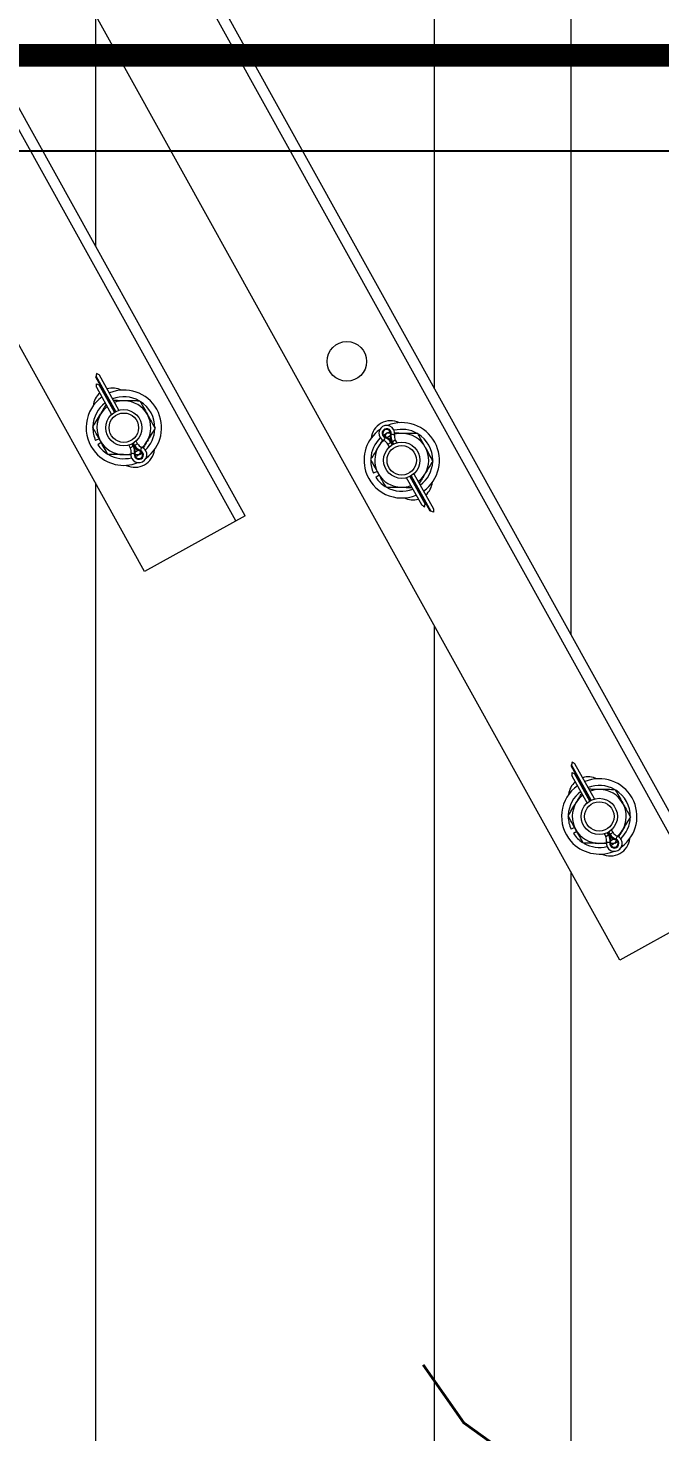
# Model space of a CAD drawing. Header units: millimetres. Extents: x -37020 to 35906, y -101 to 52234.
# Drawn here: x -218.028 to -217.749, y 320.509 to 321.129 of the extents above; entities that cross this region are included whole.
import ezdxf

# ---------------------------------------------------------------- set-up
doc = ezdxf.new("R2010")
doc.units = ezdxf.units.MM
doc.linetypes.add('DASHED2', pattern=[0.375, 0.25, -0.125])
doc.linetypes.add('TRAZO_Y_PUNTO2', pattern=[12.7, 6.35, -3.175, 0, -3.175])
for name, color, linetype in [('Catenaria', 2, 'Continuous'), ('ME-RIELES', 240, 'TRAZO_Y_PUNTO2'), ('unifilar VIAS Ppales', 5, 'DASHED2')]:
    doc.layers.add(name, color=color, linetype=linetype)
doc.styles.add('Romans PF', font='romans.shx', dxfattribs={"width": 0.8})

msp = doc.modelspace()

# ---------------------------------------------------------------- linework, layer by layer
at = {"color": 251, "linetype": 'Continuous', "lineweight": 15}
for p, q in [((-217.84877, 320.96996), (-217.84877, 322.22531)), ((-217.93651, 320.91145), (-218.54253, 322.00472)), ((-217.93236, 320.91375), (-218.53837, 322.00702)), ((-217.97679, 320.88912), (-218.5828, 321.98239)), ((-217.99847, 321.95031), (-217.99847, 321.03302)), ((-217.78847, 321.85031), (-217.78847, 320.86118)), ((-217.72651, 320.7396), (-218.33252, 321.83287)), ((-217.72236, 320.7419), (-218.32837, 321.83518)), ((-217.76679, 320.71727), (-218.3728, 321.81055)), ((-217.99829, 320.97502), (-217.9983, 320.97499)), ((-217.9983, 320.97499), (-217.9983, 320.97497)), ((-217.9983, 320.97497), (-217.9983, 320.97496)), ((-217.98981, 320.95965), (-217.9983, 320.97496)), ((-217.99828, 320.97507), (-217.99829, 320.97502)), ((-217.99827, 320.97513), (-217.99828, 320.97507)), ((-217.99826, 320.9752), (-217.99827, 320.97513)), ((-217.99824, 320.97527), (-217.99826, 320.9752)), ((-217.99823, 320.97535), (-217.99824, 320.97527)), ((-217.99821, 320.97543), (-217.99823, 320.97535)), ((-217.9982, 320.97551), (-217.99821, 320.97543)), ((-217.99812, 320.97591), (-217.9982, 320.97551)), ((-217.9895, 320.95982), (-217.9982, 320.97551)), ((-217.99804, 320.97629), (-217.99812, 320.97591)), ((-217.99797, 320.97664), (-217.99804, 320.97629)), ((-217.99753, 320.97638), (-217.99797, 320.97664)), ((-217.99718, 320.97616), (-217.99753, 320.97638)), ((-217.99691, 320.976), (-217.99718, 320.97616)), ((-217.99675, 320.9759), (-217.99691, 320.976)), ((-217.99669, 320.97587), (-217.99675, 320.9759)), ((-217.98809, 320.96035), (-217.99669, 320.97587)), ((-217.99799, 320.97083), (-217.99798, 320.97114)), ((-217.99799, 320.97064), (-217.99799, 320.97083)), ((-217.99799, 320.97058), (-217.99799, 320.97064)), ((-217.99799, 320.97058), (-217.99133, 320.95856)), ((-217.99798, 320.97114), (-217.99797, 320.97156)), ((-217.99797, 320.97156), (-217.99797, 320.97207)), ((-217.99797, 320.97207), (-217.99763, 320.97194)), ((-217.99763, 320.97194), (-217.99727, 320.97181)), ((-217.99727, 320.97181), (-217.99689, 320.97166)), ((-217.99689, 320.97166), (-217.99681, 320.97163)), ((-217.99013, 320.95947), (-217.99689, 320.97166)), ((-217.99681, 320.97163), (-217.99673, 320.9716)), ((-217.99673, 320.9716), (-217.99666, 320.97157)), ((-217.99666, 320.97157), (-217.99659, 320.97155)), ((-217.99659, 320.97155), (-217.99653, 320.97152)), ((-217.99653, 320.97152), (-217.99647, 320.9715)), ((-217.99647, 320.9715), (-217.99643, 320.97148)), ((-217.99643, 320.97148), (-217.99639, 320.97147)), ((-217.99639, 320.97147), (-217.99637, 320.97146)), ((-217.98982, 320.95965), (-217.99637, 320.97146)), ((-217.99637, 320.97146), (-217.99637, 320.97146)), ((-217.87125, 320.94933), (-217.87033, 320.94994)), ((-217.86987, 320.95027), (-217.87073, 320.94883)), ((-217.87033, 320.94994), (-217.87019, 320.95002)), ((-217.86956, 320.95038), (-217.86836, 320.95093)), ((-217.8683, 320.949), (-217.86898, 320.94866)), ((-217.86836, 320.95093), (-217.86834, 320.95094)), ((-217.86817, 320.94985), (-217.86819, 320.94985)), ((-217.86819, 320.94985), (-217.86819, 320.94985)), ((-217.86813, 320.94984), (-217.86817, 320.94985)), ((-217.86809, 320.94983), (-217.86813, 320.94984)), ((-217.86803, 320.94982), (-217.86809, 320.94983)), ((-217.86797, 320.9498), (-217.86803, 320.94982)), ((-217.86791, 320.94979), (-217.86797, 320.9498)), ((-217.86784, 320.94978), (-217.86791, 320.94979)), ((-217.86726, 320.94966), (-217.86784, 320.94978)), ((-217.8668, 320.94956), (-217.86726, 320.94966)), ((-217.86649, 320.9495), (-217.8668, 320.94956)), ((-217.86638, 320.94948), (-217.86649, 320.9495)), ((-217.99681, 320.9477), (-217.99841, 320.94697)), ((-217.9959, 320.94606), (-217.99736, 320.94509)), ((-217.98378, 320.94495), (-217.9831, 320.94372)), ((-217.9831, 320.94372), (-217.9818, 320.94445)), ((-217.9818, 320.94445), (-217.98238, 320.94549)), ((-217.98148, 320.94462), (-217.98206, 320.94565)), ((-217.98149, 320.94462), (-217.98206, 320.94565)), ((-217.9818, 320.94445), (-217.98149, 320.94462)), ((-217.98117, 320.94479), (-217.98175, 320.94584)), ((-217.98117, 320.94479), (-217.98148, 320.94462)), ((-217.97987, 320.94552), (-217.98117, 320.94479)), ((-217.97987, 320.94552), (-217.98055, 320.94674)), ((-217.97841, 320.94315), (-217.97861, 320.9426)), ((-217.97824, 320.9436), (-217.97841, 320.94315)), ((-217.97813, 320.94389), (-217.97824, 320.9436)), ((-217.97809, 320.94399), (-217.97813, 320.94389)), ((-217.87104, 320.94689), (-217.87101, 320.94699)), ((-217.87101, 320.94699), (-217.8709, 320.94729)), ((-217.8709, 320.94729), (-217.87073, 320.94774)), ((-217.87073, 320.94774), (-217.87053, 320.94829)), ((-217.87053, 320.94829), (-217.8705, 320.94835)), ((-217.8705, 320.94835), (-217.87048, 320.94841)), ((-217.87048, 320.94841), (-217.87046, 320.94847)), ((-217.87046, 320.94847), (-217.87044, 320.94852)), ((-217.87044, 320.94852), (-217.87043, 320.94857)), ((-217.87043, 320.94857), (-217.87041, 320.9486)), ((-217.87041, 320.94862), (-217.8704, 320.94863)), ((-217.87041, 320.9486), (-217.87041, 320.94862)), ((-217.86898, 320.94866), (-217.86963, 320.94827)), ((-217.86927, 320.94537), (-217.86797, 320.94609)), ((-217.86859, 320.94415), (-217.86927, 320.94537)), ((-217.86797, 320.94609), (-217.86765, 320.94627)), ((-217.86797, 320.94609), (-217.86739, 320.94505)), ((-217.86734, 320.94644), (-217.86765, 320.94627)), ((-217.86765, 320.94627), (-217.86708, 320.94523)), ((-217.86765, 320.94627), (-217.86708, 320.94523)), ((-217.86603, 320.94716), (-217.86734, 320.94644)), ((-217.86734, 320.94644), (-217.86676, 320.9454)), ((-217.86603, 320.94716), (-217.86536, 320.94594)), ((-217.98275, 320.94141), (-217.98265, 320.94139)), ((-217.98265, 320.94139), (-217.98234, 320.94133)), ((-217.98234, 320.94133), (-217.98187, 320.94123)), ((-217.98187, 320.94123), (-217.9813, 320.94111)), ((-217.9813, 320.94111), (-217.98123, 320.9411)), ((-217.98123, 320.9411), (-217.98117, 320.94108)), ((-217.98117, 320.94108), (-217.98111, 320.94107)), ((-217.98111, 320.94107), (-217.98105, 320.94106)), ((-217.98105, 320.94106), (-217.98101, 320.94105)), ((-217.98101, 320.94105), (-217.98097, 320.94104)), ((-217.98097, 320.94104), (-217.98095, 320.94104)), ((-217.98095, 320.94104), (-217.98094, 320.94104)), ((-217.97927, 320.94062), (-217.98095, 320.94065)), ((-217.98016, 320.94223), (-217.98084, 320.94188)), ((-217.9808, 320.93995), (-217.9798, 320.9404)), ((-217.97951, 320.94262), (-217.98016, 320.94223)), ((-217.9798, 320.9404), (-217.97965, 320.94047)), ((-217.97901, 320.94083), (-217.97791, 320.94155)), ((-217.97872, 320.94229), (-217.97873, 320.94227)), ((-217.97873, 320.94227), (-217.97873, 320.94226)), ((-217.97871, 320.94232), (-217.97872, 320.94229)), ((-217.9787, 320.94236), (-217.97871, 320.94232)), ((-217.97868, 320.94242), (-217.9787, 320.94236)), ((-217.97866, 320.94247), (-217.97868, 320.94242)), ((-217.97863, 320.94254), (-217.97866, 320.94247)), ((-217.97861, 320.9426), (-217.97863, 320.94254)), ((-217.97791, 320.94155), (-217.97789, 320.94156)), ((-217.87407, 320.93328), (-217.87567, 320.93255)), ((-217.87316, 320.93164), (-217.87463, 320.93067)), ((-217.85438, 320.91852), (-217.86104, 320.93053)), ((-217.85964, 320.93107), (-217.85288, 320.91888)), ((-217.85932, 320.93124), (-217.85083, 320.91593)), ((-217.85932, 320.93124), (-217.85277, 320.91942)), ((-217.85901, 320.93142), (-217.85031, 320.91573)), ((-217.85781, 320.93233), (-217.84921, 320.91681)), ((-217.99847, 320.92823), (-217.99847, 319.96331)), ((-217.85438, 320.91852), (-217.85433, 320.91848)), ((-217.85433, 320.91848), (-217.85417, 320.91838)), ((-217.85417, 320.91838), (-217.8539, 320.91822)), ((-217.8539, 320.91822), (-217.85354, 320.91801)), ((-217.85354, 320.91801), (-217.8531, 320.91774)), ((-217.8531, 320.91774), (-217.85304, 320.9181)), ((-217.85304, 320.9181), (-217.85296, 320.91848)), ((-217.85296, 320.91848), (-217.85288, 320.91888)), ((-217.85288, 320.91888), (-217.85287, 320.91896)), ((-217.85287, 320.91896), (-217.85285, 320.91904)), ((-217.85285, 320.91904), (-217.85283, 320.91912)), ((-217.85283, 320.91912), (-217.85282, 320.91919)), ((-217.85282, 320.91919), (-217.85281, 320.91926)), ((-217.85281, 320.91926), (-217.8528, 320.91932)), ((-217.8528, 320.91932), (-217.85279, 320.91936)), ((-217.85279, 320.91936), (-217.85278, 320.9194)), ((-217.85278, 320.9194), (-217.85278, 320.91942)), ((-217.85278, 320.91942), (-217.85277, 320.91942)), ((-217.93236, 320.91375), (-217.97679, 320.88912)), ((-217.85081, 320.91592), (-217.85083, 320.91593)), ((-217.85083, 320.91593), (-217.85083, 320.91593)), ((-217.85077, 320.91591), (-217.85081, 320.91592)), ((-217.85073, 320.91589), (-217.85077, 320.91591)), ((-217.85067, 320.91587), (-217.85073, 320.91589)), ((-217.85061, 320.91584), (-217.85067, 320.91587)), ((-217.85054, 320.91582), (-217.85061, 320.91584)), ((-217.85046, 320.91579), (-217.85054, 320.91582)), ((-217.85039, 320.91576), (-217.85046, 320.91579)), ((-217.85031, 320.91573), (-217.85039, 320.91576)), ((-217.84993, 320.91558), (-217.85031, 320.91573)), ((-217.84957, 320.91544), (-217.84993, 320.91558)), ((-217.84923, 320.91532), (-217.84957, 320.91544)), ((-217.84922, 320.91583), (-217.84923, 320.91532)), ((-217.84921, 320.91656), (-217.84922, 320.91625)), ((-217.84922, 320.91625), (-217.84922, 320.91583)), ((-217.84921, 320.91681), (-217.84921, 320.91675)), ((-217.84921, 320.91675), (-217.84921, 320.91656)), ((-217.84877, 319.96331), (-217.84877, 320.86518)), ((-217.78829, 320.80314), (-217.7883, 320.80312)), ((-217.77981, 320.7878), (-217.7883, 320.80312)), ((-217.7883, 320.80312), (-217.7883, 320.80312)), ((-217.78828, 320.80323), (-217.78829, 320.80318)), ((-217.78829, 320.80318), (-217.78829, 320.80314)), ((-217.78827, 320.80328), (-217.78828, 320.80323)), ((-217.78825, 320.80335), (-217.78827, 320.80328)), ((-217.78824, 320.80342), (-217.78825, 320.80335)), ((-217.78822, 320.8035), (-217.78824, 320.80342)), ((-217.78821, 320.80358), (-217.78822, 320.8035)), ((-217.78819, 320.80366), (-217.78821, 320.80358)), ((-217.78811, 320.80406), (-217.78819, 320.80366)), ((-217.77949, 320.78797), (-217.78819, 320.80366)), ((-217.78804, 320.80444), (-217.78811, 320.80406)), ((-217.78797, 320.8048), (-217.78804, 320.80444)), ((-217.78753, 320.80453), (-217.78797, 320.8048)), ((-217.78797, 320.79971), (-217.78796, 320.80023)), ((-217.78796, 320.80023), (-217.78763, 320.8001)), ((-217.78763, 320.8001), (-217.78727, 320.79996)), ((-217.78717, 320.80432), (-217.78753, 320.80453)), ((-217.78727, 320.79996), (-217.78688, 320.79981)), ((-217.78691, 320.80416), (-217.78717, 320.80432)), ((-217.78674, 320.80406), (-217.78691, 320.80416)), ((-217.78669, 320.80402), (-217.78674, 320.80406)), ((-217.77809, 320.78851), (-217.78669, 320.80402)), ((-217.78799, 320.7988), (-217.78798, 320.79899)), ((-217.78799, 320.79873), (-217.78799, 320.7988)), ((-217.78799, 320.79873), (-217.78133, 320.78672)), ((-217.78798, 320.7993), (-217.78797, 320.79971)), ((-217.78798, 320.79899), (-217.78798, 320.7993)), ((-217.78688, 320.79981), (-217.78681, 320.79978)), ((-217.78012, 320.78762), (-217.78688, 320.79981)), ((-217.78681, 320.79978), (-217.78673, 320.79976)), ((-217.78673, 320.79976), (-217.78666, 320.79973)), ((-217.78666, 320.79973), (-217.78659, 320.7997)), ((-217.78659, 320.7997), (-217.78652, 320.79968)), ((-217.78652, 320.79968), (-217.78647, 320.79966)), ((-217.78647, 320.79966), (-217.78642, 320.79964)), ((-217.78642, 320.79964), (-217.78639, 320.79963)), ((-217.78639, 320.79963), (-217.78637, 320.79962)), ((-217.78637, 320.79962), (-217.78636, 320.79962)), ((-217.77981, 320.7878), (-217.78636, 320.79962)), ((-217.78681, 320.77585), (-217.7884, 320.77512)), ((-217.7859, 320.77421), (-217.78736, 320.77324)), ((-217.77378, 320.7731), (-217.7731, 320.77188)), ((-217.7731, 320.77188), (-217.7718, 320.7726)), ((-217.77275, 320.76957), (-217.77264, 320.76954)), ((-217.77264, 320.76954), (-217.77234, 320.76948)), ((-217.7718, 320.7726), (-217.77238, 320.77364)), ((-217.77234, 320.76948), (-217.77187, 320.76938)), ((-217.77148, 320.77277), (-217.77206, 320.77381)), ((-217.77148, 320.77278), (-217.77205, 320.77381)), ((-217.77187, 320.76938), (-217.77129, 320.76926)), ((-217.7718, 320.7726), (-217.77148, 320.77277)), ((-217.77117, 320.77295), (-217.77174, 320.77399)), ((-217.77117, 320.77295), (-217.77148, 320.77278)), ((-217.77129, 320.76926), (-217.77123, 320.76925)), ((-217.77123, 320.76925), (-217.77116, 320.76924)), ((-217.76986, 320.77367), (-217.77117, 320.77295)), ((-217.77116, 320.76924), (-217.7711, 320.76922)), ((-217.7711, 320.76922), (-217.77105, 320.76921)), ((-217.77105, 320.76921), (-217.771, 320.7692)), ((-217.771, 320.7692), (-217.77097, 320.7692)), ((-217.77097, 320.7692), (-217.77095, 320.76919)), ((-217.77095, 320.76919), (-217.77094, 320.76919)), ((-217.77016, 320.77039), (-217.77084, 320.77004)), ((-217.76986, 320.77367), (-217.77054, 320.77489)), ((-217.76951, 320.77078), (-217.77016, 320.77039)), ((-217.76901, 320.76898), (-217.76791, 320.7697)), ((-217.76872, 320.77044), (-217.76873, 320.77042)), ((-217.76873, 320.77042), (-217.76873, 320.77042)), ((-217.76871, 320.77048), (-217.76872, 320.77044)), ((-217.76869, 320.77052), (-217.76871, 320.77048)), ((-217.76867, 320.77057), (-217.76869, 320.77052)), ((-217.76865, 320.77063), (-217.76867, 320.77057)), ((-217.76863, 320.77069), (-217.76865, 320.77063)), ((-217.76861, 320.77075), (-217.76863, 320.77069)), ((-217.7684, 320.77131), (-217.76861, 320.77075)), ((-217.76824, 320.77176), (-217.7684, 320.77131)), ((-217.76813, 320.77205), (-217.76824, 320.77176)), ((-217.76809, 320.77215), (-217.76813, 320.77205)), ((-217.76791, 320.7697), (-217.76788, 320.76972)), ((-217.76927, 320.76877), (-217.77094, 320.7688)), ((-217.7708, 320.7681), (-217.76979, 320.76856)), ((-217.76979, 320.76856), (-217.76965, 320.76863)), ((-217.78847, 320.75639), (-217.78847, 319.96331)), ((-217.72236, 320.7419), (-217.76679, 320.71727))]:
    msp.add_line(p, q, dxfattribs=at)
for centre, radius in [((-217.88744, 320.98197), 0.00875), ((-217.98594, 320.95265), 0.008), ((-217.98594, 320.95265), 0.0065), ((-217.8632, 320.93824), 0.008), ((-217.8632, 320.93824), 0.0065), ((-217.77593, 320.78081), 0.008), ((-217.77593, 320.78081), 0.0065)]:
    msp.add_circle(centre, radius, dxfattribs=at)
for centre, radius, start, end in [((-217.99079, 320.9614), 0.00875, 131.20608, 173.72086), ((-217.99079, 320.9614), 0.00875, 64.27914, 106.79392), ((-217.98594, 320.95265), 0.01666, 305.98755, 112.6254), ((-217.98594, 320.95265), 0.01666, 125.3746, 221.23561), ((-217.98594, 320.95265), 0.0137, 126.75885, 177.42231), ((-217.98594, 320.95265), 0.01191, 127.93407, 149), ((-217.98594, 320.95265), 0.0137, 60.49757, 111.24115), ((-217.98594, 320.95265), 0.01191, 89, 110.06594), ((-217.98594, 320.95265), 0.01191, 29, 89), ((-217.98594, 320.95265), 0.0137, 359.53993, 57.97127), ((-217.98594, 320.95265), 0.01191, 149, 209), ((-217.98594, 320.95265), 0.01191, 329, 29), ((-217.86805, 320.94698), 0.00875, 64.27914, 173.72086), ((-217.98594, 320.95265), 0.0137, 180.13468, 204.5), ((-217.98594, 320.95265), 0.0137, 313.75627, 358.06917), ((-217.8632, 320.93824), 0.01666, 125.98755, 196.76439), ((-217.86983, 320.95019), 0.00351, 29, 249.73362), ((-217.86983, 320.95019), 0.00203, 348.26638, 249.73362), ((-217.86983, 320.95019), 0.00167, 348.26638, 249.73362), ((-217.8632, 320.93824), 0.01666, 305.3746, 112.01245), ((-217.8631, 320.94879), 0.00521, 168.26638, 209), ((-217.8631, 320.94879), 0.00485, 168.26638, 209), ((-217.86983, 320.95019), 0.00351, 348.26638, 29), ((-217.8632, 320.93824), 0.0137, 59.93083, 104.24373), ((-217.8631, 320.94879), 0.00336, 168.26638, 209), ((-217.8632, 320.93824), 0.01191, 89, 105.29023), ((-217.8632, 320.93824), 0.01191, 29, 89), ((-217.8632, 320.93824), 0.0137, 0.02873, 58.46007), ((-217.98594, 320.95265), 0.0137, 213.5, 237.51382), ((-217.98594, 320.95265), 0.01191, 209, 269), ((-217.98109, 320.9439), 0.00875, 244.27914, 353.72086), ((-217.98604, 320.9421), 0.00336, 348.26637, 29), ((-217.98604, 320.9421), 0.00485, 348.26638, 29), ((-217.98604, 320.9421), 0.00521, 348.26638, 29), ((-217.97693, 320.94714), 0.00521, 209, 249.73362), ((-217.97693, 320.94714), 0.00485, 209, 249.73362), ((-217.97693, 320.94714), 0.00336, 209, 249.73362), ((-217.97931, 320.9407), 0.00351, 29, 69.73363), ((-217.98594, 320.95265), 0.01191, 312.70977, 329), ((-217.8632, 320.93824), 0.0137, 133.75627, 177.28782), ((-217.8632, 320.93824), 0.01191, 149, 209), ((-217.8632, 320.93824), 0.01191, 132.70977, 149), ((-217.87221, 320.94374), 0.00336, 29, 69.73362), ((-217.87221, 320.94374), 0.00485, 29, 69.73362), ((-217.87221, 320.94374), 0.00521, 29, 69.73362), ((-217.8632, 320.93824), 0.01191, 329, 29), ((-217.98594, 320.95265), 0.01666, 221.23561, 292.01245), ((-217.98594, 320.95265), 0.0137, 240.71218, 284.24373), ((-217.98594, 320.95265), 0.01191, 269, 285.29023), ((-217.97931, 320.9407), 0.00351, 168.26638, 29), ((-217.97931, 320.9407), 0.00203, 168.26638, 69.73363), ((-217.97931, 320.9407), 0.00167, 168.26638, 69.73363), ((-217.8632, 320.93824), 0.0137, 180.48618, 204.5), ((-217.8632, 320.93824), 0.0137, 306.75885, 357.50243), ((-217.8632, 320.93824), 0.01666, 196.76439, 292.6254), ((-217.8632, 320.93824), 0.0137, 213.5, 237.86532), ((-217.8632, 320.93824), 0.01191, 209, 269), ((-217.8632, 320.93824), 0.01191, 307.93407, 329), ((-217.8632, 320.93824), 0.0137, 240.57769, 291.24115), ((-217.8632, 320.93824), 0.01191, 269, 290.06593), ((-217.85835, 320.92949), 0.00875, 311.20608, 353.72086), ((-217.85835, 320.92949), 0.00875, 244.27914, 286.79392), ((-217.77593, 320.78081), 0.01666, 125.3746, 221.23561), ((-217.78078, 320.78955), 0.00875, 131.20608, 173.72086), ((-217.78078, 320.78955), 0.00875, 64.27914, 106.79392), ((-217.77593, 320.78081), 0.01666, 305.98755, 112.6254), ((-217.77593, 320.78081), 0.0137, 60.49757, 111.24115), ((-217.77593, 320.78081), 0.0137, 126.75885, 177.42231), ((-217.77593, 320.78081), 0.01191, 127.93407, 149), ((-217.77593, 320.78081), 0.01191, 89, 110.06593), ((-217.77593, 320.78081), 0.01191, 29, 89), ((-217.77593, 320.78081), 0.0137, 359.53993, 57.97127), ((-217.77593, 320.78081), 0.01191, 149, 209), ((-217.77593, 320.78081), 0.01191, 329, 29), ((-217.77593, 320.78081), 0.0137, 180.13468, 204.5), ((-217.77593, 320.78081), 0.0137, 313.75627, 358.06917), ((-217.77593, 320.78081), 0.01666, 221.23561, 292.01245), ((-217.77593, 320.78081), 0.0137, 213.5, 237.51382), ((-217.77593, 320.78081), 0.01191, 209, 269), ((-217.77593, 320.78081), 0.01191, 269, 285.29023), ((-217.77109, 320.77206), 0.00875, 244.27914, 353.72086), ((-217.77604, 320.77025), 0.00336, 348.26638, 29), ((-217.76931, 320.76885), 0.00351, 168.26638, 29), ((-217.77604, 320.77025), 0.00485, 348.26638, 29), ((-217.76693, 320.7753), 0.00521, 209, 249.73362), ((-217.77604, 320.77025), 0.00521, 348.26638, 29), ((-217.76931, 320.76885), 0.00203, 168.26638, 69.73362), ((-217.76693, 320.7753), 0.00485, 209, 249.73362), ((-217.76931, 320.76885), 0.00167, 168.26638, 69.73362), ((-217.76693, 320.7753), 0.00336, 209, 249.73362), ((-217.76931, 320.76885), 0.00351, 29, 69.73362), ((-217.77593, 320.78081), 0.01191, 312.70977, 329), ((-217.77593, 320.78081), 0.0137, 240.71218, 284.24373)]:
    msp.add_arc(centre, radius, start, end, dxfattribs=at)
for points, knots in [([(-217.99615, 320.95879), (-217.99565, 320.95962), (-217.99482, 320.961), (-217.99403, 320.96232), (-217.99371, 320.96285)], [0, 0, 0, 0, 0.597277, 1, 1, 1, 1]), ([(-217.98573, 320.96456), (-217.98589, 320.96456), (-217.98692, 320.96458), (-217.98854, 320.96461), (-217.98992, 320.96463), (-217.99047, 320.96464)], [0, 0, 0, 0, 0.098345, 0.64049, 1, 1, 1, 1]), ([(-217.97885, 320.96444), (-217.97944, 320.96445), (-217.98081, 320.96448), (-217.98311, 320.96452), (-217.98485, 320.96455), (-217.98573, 320.96456)], [0, 0, 0, 0, 0.265444, 0.628072, 1, 1, 1, 1]), ([(-217.97885, 320.96444), (-217.97833, 320.96351), (-217.97728, 320.9616), (-217.97613, 320.95952), (-217.97553, 320.95845), (-217.97552, 320.95843)], [0, 0, 0, 0, 0.484547, 0.986748, 1, 1, 1, 1]), ([(-217.99969, 320.95289), (-217.99914, 320.95381), (-217.99802, 320.95568), (-217.99679, 320.95771), (-217.99617, 320.95876), (-217.99615, 320.95879)], [0, 0, 0, 0, 0.484546, 0.986748, 1, 1, 1, 1]), ([(-217.97552, 320.95843), (-217.97505, 320.95758), (-217.9741, 320.95587), (-217.973, 320.95387), (-217.97237, 320.95274), (-217.97218, 320.95241)], [0, 0, 0, 0, 0.406635, 0.827972, 1, 1, 1, 1]), ([(-217.99636, 320.94688), (-217.99682, 320.94772), (-217.99778, 320.94943), (-217.99888, 320.95143), (-217.99951, 320.95256), (-217.99969, 320.95289)], [0, 0, 0, 0, 0.406636, 0.827972, 1, 1, 1, 1]), ([(-217.97218, 320.95241), (-217.97274, 320.95149), (-217.97386, 320.94963), (-217.97508, 320.94759), (-217.97571, 320.94654), (-217.97573, 320.94652)], [0, 0, 0, 0, 0.4845457, 0.9867486, 1, 1, 1, 1]), ([(-217.86818, 320.95024), (-217.86837, 320.95024), (-217.86895, 320.95025), (-217.8695, 320.95026), (-217.86987, 320.95027)], [0, 0, 0, 0, 0.32141, 1, 1, 1, 1]), ([(-217.86299, 320.95015), (-217.86396, 320.95016), (-217.86511, 320.95018), (-217.8662, 320.9502), (-217.86636, 320.95021)], [0, 0, 0, 0, 0.847161, 1, 1, 1, 1]), ([(-217.85612, 320.95003), (-217.85719, 320.95005), (-217.85936, 320.95008), (-217.86174, 320.95013), (-217.86296, 320.95015), (-217.86299, 320.95015)], [0, 0, 0, 0, 0.4845457, 0.9867486, 1, 1, 1, 1]), ([(-217.85278, 320.94401), (-217.85325, 320.94485), (-217.8542, 320.94657), (-217.8553, 320.94856), (-217.85593, 320.9497), (-217.85612, 320.95003)], [0, 0, 0, 0, 0.406635, 0.827972, 1, 1, 1, 1]), ([(-217.99302, 320.94086), (-217.99354, 320.9418), (-217.9946, 320.9437), (-217.99575, 320.94578), (-217.99634, 320.94685), (-217.99636, 320.94688)], [0, 0, 0, 0, 0.4845457, 0.9867481, 1, 1, 1, 1]), ([(-217.97573, 320.94652), (-217.97623, 320.94568), (-217.97682, 320.9447), (-217.97738, 320.94377), (-217.97746, 320.94362)], [0, 0, 0, 0, 0.847161, 1, 1, 1, 1]), ([(-217.87341, 320.94437), (-217.87349, 320.94424), (-217.87402, 320.94335), (-217.87502, 320.9417), (-217.87611, 320.93988), (-217.87675, 320.93882), (-217.87695, 320.93848)], [0, 0, 0, 0, 0.066921, 0.435837, 0.815266, 1, 1, 1, 1]), ([(-217.87167, 320.94728), (-217.8718, 320.94706), (-217.87236, 320.94612), (-217.87295, 320.94513), (-217.87341, 320.94437)], [0, 0, 0, 0, 0.2287917, 1, 1, 1, 1]), ([(-217.84945, 320.938), (-217.84997, 320.93893), (-217.85102, 320.94084), (-217.85217, 320.94292), (-217.85277, 320.94398), (-217.85278, 320.94401)], [0, 0, 0, 0, 0.484547, 0.986748, 1, 1, 1, 1]), ([(-217.98615, 320.94074), (-217.9863, 320.94074), (-217.98734, 320.94076), (-217.98926, 320.94079), (-217.99138, 320.94083), (-217.99262, 320.94085), (-217.99302, 320.94086)], [0, 0, 0, 0, 0.066921, 0.435837, 0.815266, 1, 1, 1, 1]), ([(-217.98276, 320.94068), (-217.98301, 320.94069), (-217.98411, 320.9407), (-217.98526, 320.94072), (-217.98615, 320.94074)], [0, 0, 0, 0, 0.2287917, 1, 1, 1, 1]), ([(-217.9784, 320.94207), (-217.9785, 320.94191), (-217.97879, 320.94141), (-217.97908, 320.94094), (-217.97927, 320.94062)], [0, 0, 0, 0, 0.32141, 1, 1, 1, 1]), ([(-217.87695, 320.93848), (-217.87643, 320.93754), (-217.87538, 320.93564), (-217.87423, 320.93356), (-217.87363, 320.93249), (-217.87362, 320.93246)], [0, 0, 0, 0, 0.4845457, 0.9867481, 1, 1, 1, 1]), ([(-217.84945, 320.938), (-217.84975, 320.9375), (-217.85046, 320.93632), (-217.85164, 320.93435), (-217.85254, 320.93286), (-217.85299, 320.9321)], [0, 0, 0, 0, 0.265444, 0.628072, 1, 1, 1, 1]), ([(-217.87362, 320.93246), (-217.87315, 320.93162), (-217.8722, 320.9299), (-217.8711, 320.92791), (-217.87047, 320.92677), (-217.87028, 320.92645)], [0, 0, 0, 0, 0.406636, 0.827972, 1, 1, 1, 1]), ([(-217.85299, 320.9321), (-217.85307, 320.93197), (-217.8536, 320.93108), (-217.85443, 320.9297), (-217.85515, 320.92851), (-217.85543, 320.92804)], [0, 0, 0, 0, 0.098345, 0.64049, 1, 1, 1, 1]), ([(-217.87028, 320.92645), (-217.86921, 320.92643), (-217.86704, 320.92639), (-217.86466, 320.92635), (-217.86344, 320.92633), (-217.86341, 320.92633)], [0, 0, 0, 0, 0.484546, 0.986748, 1, 1, 1, 1]), ([(-217.86341, 320.92633), (-217.86244, 320.92631), (-217.86082, 320.92628), (-217.85929, 320.92625), (-217.85867, 320.92624)], [0, 0, 0, 0, 0.597277, 1, 1, 1, 1]), ([(-217.78615, 320.78694), (-217.78565, 320.78777), (-217.78481, 320.78916), (-217.78402, 320.79047), (-217.7837, 320.791)], [0, 0, 0, 0, 0.597277, 1, 1, 1, 1]), ([(-217.77573, 320.79272), (-217.77588, 320.79272), (-217.77692, 320.79274), (-217.77853, 320.79276), (-217.77992, 320.79279), (-217.78047, 320.7928)], [0, 0, 0, 0, 0.098345, 0.64049, 1, 1, 1, 1]), ([(-217.76885, 320.7926), (-217.76943, 320.79261), (-217.77081, 320.79263), (-217.77311, 320.79267), (-217.77485, 320.7927), (-217.77573, 320.79272)], [0, 0, 0, 0, 0.265444, 0.628072, 1, 1, 1, 1]), ([(-217.76885, 320.7926), (-217.76833, 320.79166), (-217.76727, 320.78975), (-217.76612, 320.78767), (-217.76553, 320.78661), (-217.76552, 320.78658)], [0, 0, 0, 0, 0.484547, 0.986748, 1, 1, 1, 1]), ([(-217.78969, 320.78105), (-217.78914, 320.78196), (-217.78801, 320.78383), (-217.78679, 320.78587), (-217.78616, 320.78691), (-217.78615, 320.78694)], [0, 0, 0, 0, 0.484546, 0.986748, 1, 1, 1, 1]), ([(-217.76552, 320.78658), (-217.76505, 320.78574), (-217.7641, 320.78402), (-217.76299, 320.78203), (-217.76236, 320.78089), (-217.76218, 320.78057)], [0, 0, 0, 0, 0.406635, 0.827972, 1, 1, 1, 1]), ([(-217.78635, 320.77503), (-217.78682, 320.77587), (-217.78777, 320.77759), (-217.78888, 320.77958), (-217.78951, 320.78072), (-217.78969, 320.78105)], [0, 0, 0, 0, 0.406636, 0.827972, 1, 1, 1, 1]), ([(-217.76218, 320.78057), (-217.76273, 320.77965), (-217.76385, 320.77778), (-217.76508, 320.77574), (-217.76571, 320.7747), (-217.76572, 320.77467)], [0, 0, 0, 0, 0.4845457, 0.9867486, 1, 1, 1, 1]), ([(-217.78302, 320.76901), (-217.78354, 320.76995), (-217.78459, 320.77186), (-217.78575, 320.77394), (-217.78634, 320.775), (-217.78635, 320.77503)], [0, 0, 0, 0, 0.4845457, 0.9867481, 1, 1, 1, 1]), ([(-217.77614, 320.76889), (-217.7763, 320.7689), (-217.77733, 320.76892), (-217.77926, 320.76895), (-217.78138, 320.76899), (-217.78261, 320.76901), (-217.78302, 320.76901)], [0, 0, 0, 0, 0.066921, 0.435837, 0.815266, 1, 1, 1, 1]), ([(-217.7684, 320.77022), (-217.76849, 320.77006), (-217.76879, 320.76957), (-217.76907, 320.76909), (-217.76927, 320.76877)], [0, 0, 0, 0, 0.32141, 1, 1, 1, 1]), ([(-217.76572, 320.77467), (-217.76622, 320.77384), (-217.76681, 320.77285), (-217.76737, 320.77192), (-217.76746, 320.77178)], [0, 0, 0, 0, 0.847161, 1, 1, 1, 1]), ([(-217.77276, 320.76884), (-217.77301, 320.76884), (-217.77411, 320.76886), (-217.77526, 320.76888), (-217.77614, 320.76889)], [0, 0, 0, 0, 0.2287917, 1, 1, 1, 1])]:
    msp.add_open_spline(points, degree=3, knots=knots, dxfattribs=at)
at = {"layer": 'ME-RIELES', "color": 8, "ltscale": 0.1, "const_width": 0.01}
msp.add_lwpolyline([(-342.28652, 321.123), (59.31974, 321.10445)], dxfattribs=at)
at = {"layer": 'unifilar VIAS Ppales', "color": 251, "linetype": 'Continuous', "ltscale": 10}
msp.add_line((-219.22087, 321.0751, -20.78516), (-181.7274, 321.07239), dxfattribs=at)

# ---------------------------------------------------------------- texts
at = {"layer": 'Catenaria', "color": 4, "style": 'Romans PF', "width": 0.8}
msp.add_text('%%U1O', height=0.375, rotation=270, dxfattribs=at).set_placement((-218.15723, 320.61553))

doc.saveas('drawing.dxf')
